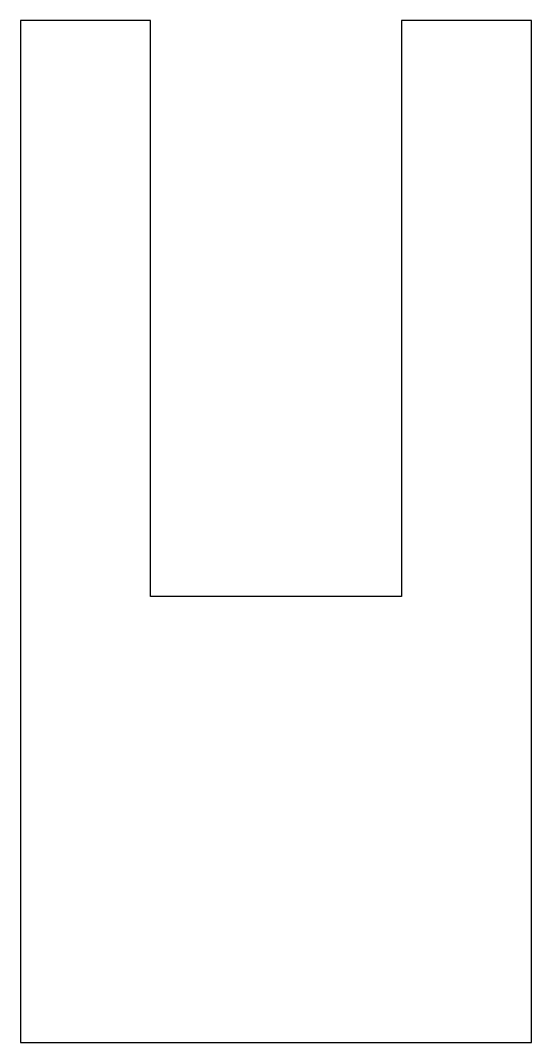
# Model space of a CAD drawing. Header units: millimetres. Extents: x -110 to 0, y -220 to 0.
import ezdxf

# ---------------------------------------------------------------- set-up
doc = ezdxf.new("R2010")
doc.units = ezdxf.units.MM
doc.layers.get('0').update_dxf_attribs({"linetype": 'CONTINUOUS'})

msp = doc.modelspace()

# ---------------------------------------------------------------- linework, layer by layer
msp.add_lwpolyline([(0, -220), (0, 0), (-28, 0), (-28, -124), (-82, -124), (-82, 0), (-110, 0), (-110, -220)], close=True)

doc.saveas('drawing.dxf')
